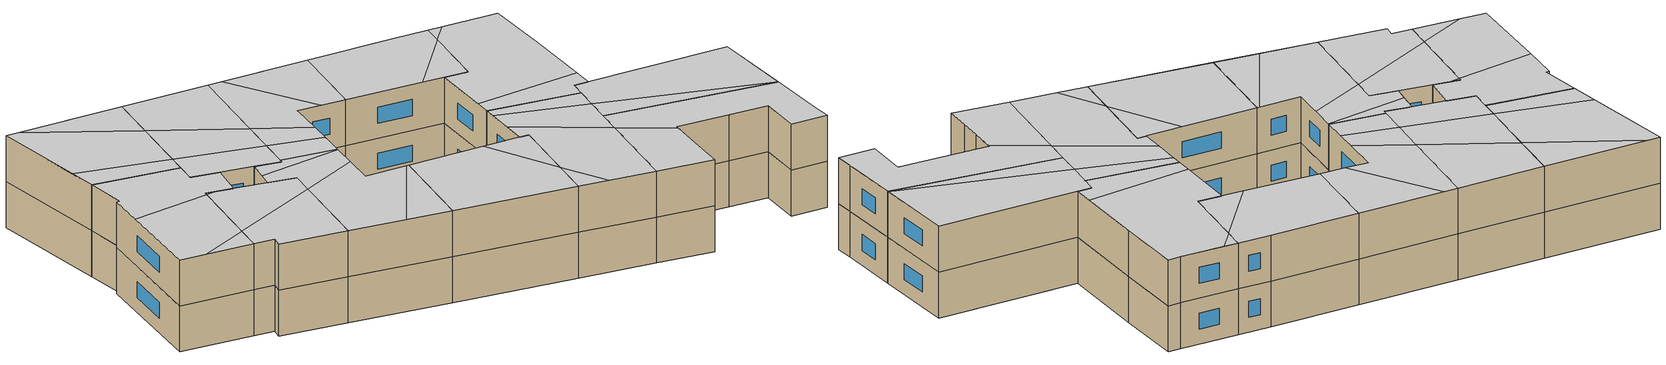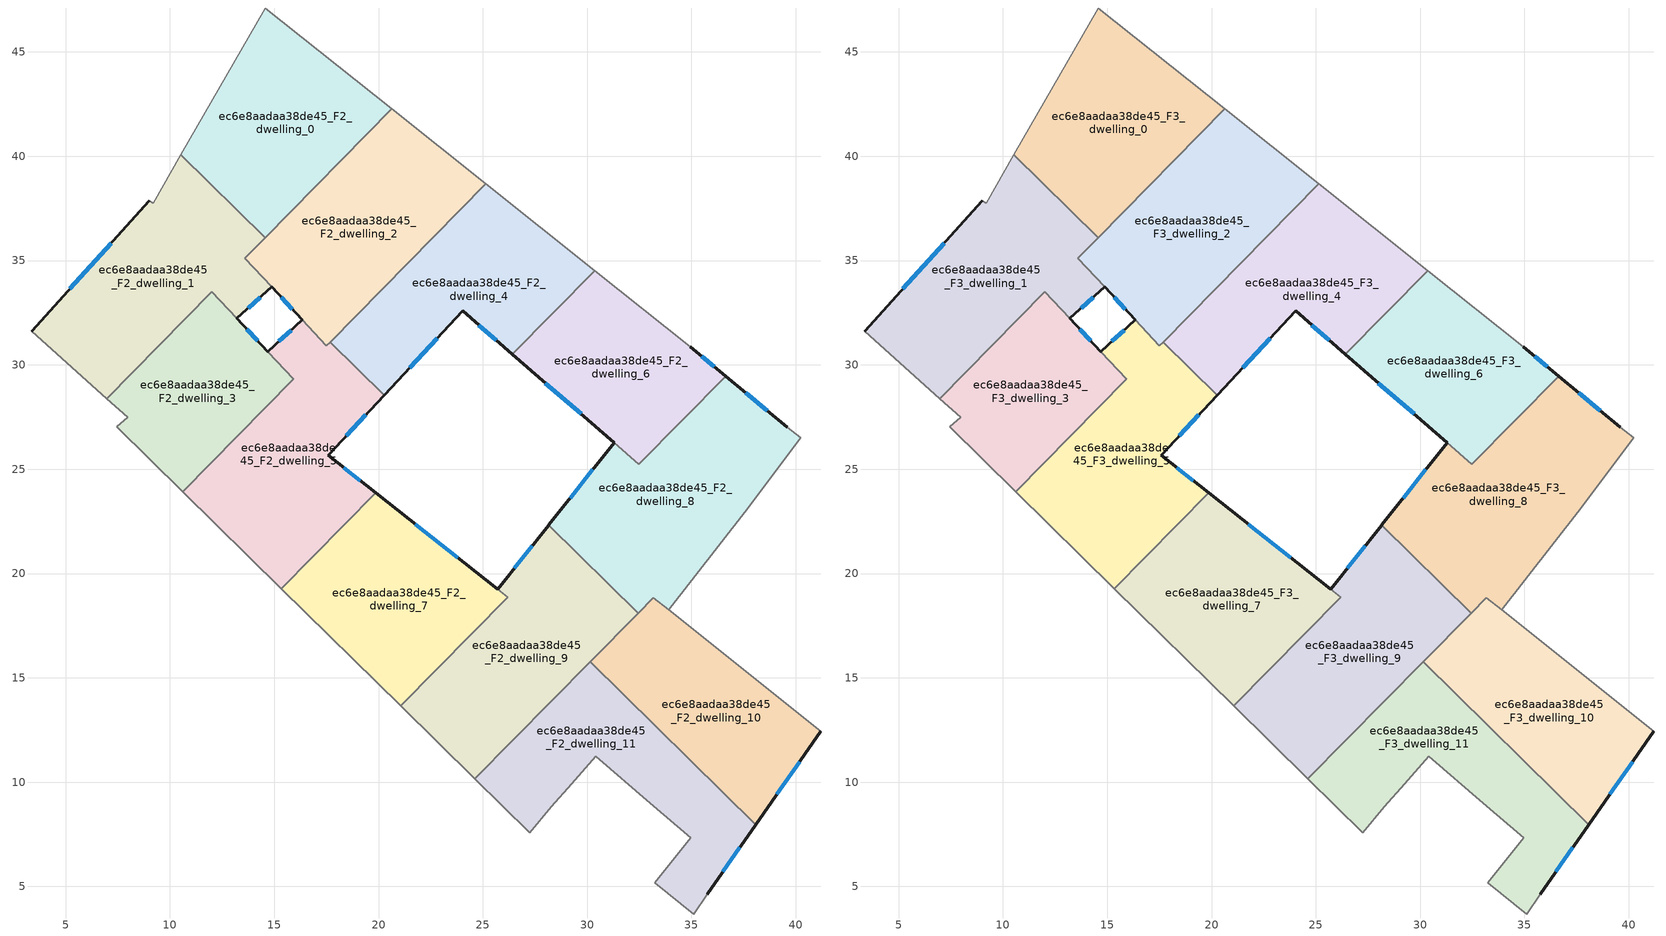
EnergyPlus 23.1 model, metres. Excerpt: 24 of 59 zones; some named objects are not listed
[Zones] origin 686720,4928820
ec6e8aadaa38de45_F2_dwelling_0
 floor to ec6e8aadaa38de45_F1_dwelling_0 (EU_floor_Construction): 20.64,42.27 14.56,36.1 10.53,40.07 14.57,47.11 z6
 wall adiabatic (EU_wall_Construction): 20.64,42.27 14.57,47.11 10.53,40.07 z6:9
 wall to ec6e8aadaa38de45_F2_dwelling_1 (EU_wall_Construction): 10.53,40.07 14.56,36.1 z6:9
 wall to ec6e8aadaa38de45_F2_dwelling_2 (EU_wall_Construction): 14.56,36.1 20.64,42.27 z6:9
ec6e8aadaa38de45_F2_dwelling_1
 floor to ec6e8aadaa38de45_F1_dwelling_1 (EU_floor_Construction): 14.56,36.1 13.6,35.12 14.87,33.75 13.21,32.23 12.01,33.51 6.97,28.39 3.38,31.61 9.01,37.88 9.19,37.74 10.53,40.07 z6
 wall outside (EU_wall_Construction): 9.01,37.88 3.38,31.61 / 13.21,32.23 14.87,33.75 z6:9
 wall adiabatic (EU_wall_Construction): 3.38,31.61 6.97,28.39 / 10.53,40.07 9.19,37.74 9.01,37.88 z6:9
 wall to ec6e8aadaa38de45_F2_dwelling_2 (EU_wall_Construction): 14.87,33.75 13.6,35.12 14.56,36.1 z6:9
 wall to ec6e8aadaa38de45_F2_dwelling_3 (EU_wall_Construction): 6.97,28.39 12.01,33.51 13.21,32.23 z6:9
 window (EU_Window_Construction): 7.18,35.84 5.21,33.65 / 13.75,32.72 14.33,33.25 z6.98:8.02
ec6e8aadaa38de45_F2_dwelling_10
 floor to ec6e8aadaa38de45_F1_dwelling_10 (EU_floor_Construction): 41.2,12.44 38.08,7.96 30.15,15.77 33.17,18.84 z6
 wall outside (EU_wall_Construction): 38.08,7.96 41.2,12.44 z6:9
 wall to ec6e8aadaa38de45_F2_dwelling_8 (EU_wall_Construction): 33.9,18.26 33.17,18.84 32.45,18.1 z6:9
 wall adiabatic (EU_wall_Construction): 41.2,12.44 33.91,18.25 z6:9
 wall to ec6e8aadaa38de45_F2_dwelling_11 (EU_wall_Construction): 30.15,15.77 38.08,7.96 z6:9
 wall to ec6e8aadaa38de45_F2_dwelling_9 (EU_wall_Construction): 32.44,18.1 30.15,15.77 z6:9
 window (EU_Window_Construction): 39.1,9.42 40.19,10.98 z6.98:8.02
ec6e8aadaa38de45_F2_dwelling_11
 floor to ec6e8aadaa38de45_F1_dwelling_11 (EU_floor_Construction): 38.08,7.96 35.75,4.62 35.1,3.68 33.23,5.19 34.98,7.34 33.02,9 30.41,11.25 29.26,9.93 28.29,8.81 27.24,7.57 24.61,10.15 30.15,15.77 z6
 wall outside (EU_wall_Construction): 35.75,4.62 38.08,7.96 z6:9
 wall adiabatic (EU_wall_Construction): 24.61,10.15 27.24,7.57 28.29,8.81 29.26,9.93 30.41,11.25 33.02,9 34.98,7.34 33.23,5.19 35.1,3.68 35.75,4.62 z6:9
 wall to ec6e8aadaa38de45_F2_dwelling_9 (EU_wall_Construction): 30.15,15.77 24.61,10.15 z6:9
 window (EU_Window_Construction): 36.51,5.71 37.32,6.87 z6.98:8.02
ec6e8aadaa38de45_F2_dwelling_2
 floor to ec6e8aadaa38de45_F1_dwelling_2 (EU_floor_Construction): 25.15,38.67 17.5,30.91 16.34,32.16 14.87,33.75 13.6,35.12 20.64,42.27 z6
 wall outside (EU_wall_Construction): 14.87,33.75 16.34,32.16 z6:9
 wall adiabatic (EU_wall_Construction): 25.15,38.67 20.64,42.27 z6:9
 wall to ec6e8aadaa38de45_F2_dwelling_4 (EU_wall_Construction): 17.68,31.09 25.15,38.67 z6:9
 wall to ec6e8aadaa38de45_F2_dwelling_5 (EU_wall_Construction): 16.34,32.16 17.5,30.91 17.68,31.09 z6:9
 window (EU_Window_Construction): 15.35,33.23 15.86,32.68 z6.98:8.02
ec6e8aadaa38de45_F2_dwelling_3
 floor to ec6e8aadaa38de45_F1_dwelling_3 (EU_floor_Construction): 12.01,33.51 15.92,29.31 10.62,23.92 7.46,27.03 7.97,27.48 6.97,28.39 z6
 wall outside (EU_wall_Construction): 14.69,30.64 13.21,32.23 z6:9
 wall adiabatic (EU_wall_Construction): 6.97,28.39 7.97,27.48 7.46,27.03 10.62,23.92 z6:9
 wall to ec6e8aadaa38de45_F2_dwelling_5 (EU_wall_Construction): 10.62,23.92 15.92,29.31 / 15.93,29.31 14.69,30.64 z6:9
 window (EU_Window_Construction): 14.21,31.15 13.69,31.71 z6.98:8.02
ec6e8aadaa38de45_F2_dwelling_4
 floor to ec6e8aadaa38de45_F1_dwelling_4 (EU_floor_Construction): 30.37,34.51 26.42,30.51 24.03,32.59 20.26,28.54 17.68,31.09 25.15,38.67 z6
 wall outside (EU_wall_Construction): 20.26,28.54 24.03,32.59 26.42,30.51 z6:9
 wall to ec6e8aadaa38de45_F2_dwelling_5 (EU_wall_Construction): 17.68,31.09 20.26,28.54 z6:9
 wall adiabatic (EU_wall_Construction): 30.37,34.51 25.15,38.67 z6:9
 wall to ec6e8aadaa38de45_F2_dwelling_6 (EU_wall_Construction): 26.42,30.51 30.37,34.51 z6:9
 window (EU_Window_Construction): 24.81,31.91 25.64,31.18 / 21.49,29.86 22.81,31.27 z6.98:8.02
ec6e8aadaa38de45_F2_dwelling_5
 floor to ec6e8aadaa38de45_F1_dwelling_5 (EU_floor_Construction): 17.68,31.09 20.26,28.54 17.59,25.67 19.87,23.86 15.35,19.27 10.62,23.92 15.93,29.31 14.69,30.64 16.34,32.16 17.5,30.91 z6
 wall outside (EU_wall_Construction): 16.34,32.16 14.69,30.64 / 19.87,23.86 17.59,25.67 20.26,28.54 z6:9
 wall adiabatic (EU_wall_Construction): 10.62,23.92 15.35,19.27 z6:9
 wall to ec6e8aadaa38de45_F2_dwelling_7 (EU_wall_Construction): 15.35,19.27 19.87,23.86 z6:9
 window (EU_Window_Construction): 15.81,31.67 15.23,31.13 / 18.46,26.6 19.39,27.61 / 19.13,24.45 18.33,25.08 z6.98:8.02
ec6e8aadaa38de45_F2_dwelling_6
 floor to ec6e8aadaa38de45_F1_dwelling_6 (EU_floor_Construction): 34.95,30.86 36.64,29.46 32.47,25.24 26.42,30.51 30.37,34.51 z6
 wall outside (EU_wall_Construction): 36.64,29.46 34.95,30.86 / 26.42,30.51 31.29,26.27 z6:9
 wall adiabatic (EU_wall_Construction): 34.95,30.86 30.37,34.51 z6:9
 wall to ec6e8aadaa38de45_F2_dwelling_8 (EU_wall_Construction): 32.48,25.24 36.64,29.46 / 31.29,26.27 32.47,25.24 z6:9
 window (EU_Window_Construction): 36.09,29.92 35.5,30.4 / 28,29.13 29.71,27.65 z6.98:8.02
ec6e8aadaa38de45_F2_dwelling_7
 floor to ec6e8aadaa38de45_F1_dwelling_7 (EU_floor_Construction): 26.19,18.86 21.06,13.65 15.35,19.27 19.87,23.86 z6
 wall outside (EU_wall_Construction): 25.71,19.24 19.87,23.86 z6:9
 wall adiabatic (EU_wall_Construction): 15.35,19.27 21.06,13.65 z6:9
 wall to ec6e8aadaa38de45_F2_dwelling_9 (EU_wall_Construction): 21.06,13.65 26.19,18.86 25.71,19.24 z6:9
 window (EU_Window_Construction): 23.81,20.74 21.77,22.36 z6.98:8.02
ec6e8aadaa38de45_F2_dwelling_8
 floor to ec6e8aadaa38de45_F1_dwelling_8 (EU_floor_Construction): 39.58,27.02 40.23,26.51 37.56,22.95 33.9,18.26 33.17,18.84 32.44,18.1 28.16,22.33 31.29,26.27 32.47,25.24 36.64,29.46 z6
 wall outside (EU_wall_Construction): 31.29,26.27 28.16,22.33 / 39.58,27.02 36.64,29.46 z6:9
 wall to ec6e8aadaa38de45_F2_dwelling_9 (EU_wall_Construction): 28.16,22.32 32.44,18.1 z6:9
 wall adiabatic (EU_wall_Construction): 33.9,18.26 37.56,22.95 40.23,26.51 39.58,27.02 z6:9
 window (EU_Window_Construction): 30.27,24.99 29.18,23.61 / 38.62,27.81 37.59,28.67 z6.98:8.02
ec6e8aadaa38de45_F2_dwelling_9
 floor to ec6e8aadaa38de45_F1_dwelling_9 (EU_floor_Construction): 32.44,18.1 24.61,10.15 21.06,13.65 26.19,18.86 25.71,19.24 28.16,22.32 z6
 wall outside (EU_wall_Construction): 28.16,22.32 25.71,19.24 z6:9
 wall adiabatic (EU_wall_Construction): 21.06,13.65 24.61,10.15 z6:9
 window (EU_Window_Construction): 27.36,21.32 26.51,20.24 z6.98:8.02
ec6e8aadaa38de45_F3_dwelling_0
 floor to ec6e8aadaa38de45_F2_dwelling_0 (EU_floor_Construction): 20.64,42.27 14.56,36.1 10.53,40.07 14.57,47.11 z9
 wall adiabatic (EU_wall_Construction): 20.64,42.27 14.57,47.11 10.53,40.07 z9:12
 wall to ec6e8aadaa38de45_F3_dwelling_1 (EU_wall_Construction): 10.53,40.07 14.56,36.1 z9:12
 wall to ec6e8aadaa38de45_F3_dwelling_2 (EU_wall_Construction): 14.56,36.1 20.64,42.27 z9:12
 ceiling to ec6e8aadaa38de45_F4_dwelling_1 (EU_floor_Construction): 15.41,36.96 18.27,39.86 15.22,46.59 14.57,47.11 11.47,41.7 z12
 ceiling to ec6e8aadaa38de45_F4_dwelling_0 (EU_floor_Construction): 18.27,39.86 20.64,42.27 15.22,46.59 z12
 ceiling to ec6e8aadaa38de45_F4_dwelling_2 (EU_floor_Construction): 14.56,36.1 15.41,36.96 11.47,41.7 10.53,40.07 z12
ec6e8aadaa38de45_F3_dwelling_1
 floor to ec6e8aadaa38de45_F2_dwelling_1 (EU_floor_Construction): 14.56,36.1 13.6,35.12 14.87,33.75 13.21,32.23 12.01,33.51 6.97,28.39 3.38,31.61 9.01,37.88 9.19,37.74 10.53,40.07 z9
 wall outside (EU_wall_Construction): 9.01,37.88 3.38,31.61 / 13.21,32.23 14.87,33.75 z9:12
 wall adiabatic (EU_wall_Construction): 3.38,31.61 6.97,28.39 / 10.53,40.07 9.19,37.74 9.01,37.88 z9:12
 wall to ec6e8aadaa38de45_F3_dwelling_2 (EU_wall_Construction): 14.87,33.75 13.6,35.12 14.56,36.1 z9:12
 wall to ec6e8aadaa38de45_F3_dwelling_3 (EU_wall_Construction): 6.97,28.39 12.01,33.51 13.21,32.23 z9:12
 window (EU_Window_Construction): 7.18,35.84 5.21,33.65 / 13.75,32.72 14.33,33.25 z9.98:11.02
 ceiling to ec6e8aadaa38de45_F4_dwelling_3 (EU_floor_Construction): 8.22,29.66 11.87,33.36 7.33,36.01 3.38,31.61 4.65,30.47 z12
 ceiling to ec6e8aadaa38de45_F4_dwelling_4 (EU_floor_Construction): 6.97,28.39 8.22,29.66 4.65,30.47 z12
 ceiling to ec6e8aadaa38de45_F4_dwelling_2 (EU_floor_Construction): 14.87,33.75 13.6,35.12 14.56,36.1 10.53,40.07 9.19,37.74 9.01,37.88 7.33,36.01 11.87,33.36 12.01,33.51 13.21,32.23 z12
ec6e8aadaa38de45_F3_dwelling_10
 floor to ec6e8aadaa38de45_F2_dwelling_10 (EU_floor_Construction): 41.2,12.44 38.08,7.96 30.15,15.77 33.17,18.84 z9
 wall outside (EU_wall_Construction): 38.08,7.96 41.2,12.44 z9:12
 wall to ec6e8aadaa38de45_F3_dwelling_8 (EU_wall_Construction): 33.9,18.26 33.17,18.84 32.45,18.1 z9:12
 wall adiabatic (EU_wall_Construction): 41.2,12.44 33.91,18.25 z9:12
 wall to ec6e8aadaa38de45_F3_dwelling_11 (EU_wall_Construction): 30.15,15.77 38.08,7.96 z9:12
 wall to ec6e8aadaa38de45_F3_dwelling_9 (EU_wall_Construction): 32.44,18.1 30.15,15.77 z9:12
 window (EU_Window_Construction): 39.1,9.42 40.19,10.98 z9.98:11.02
 ceiling adiabatic (EU_roof_Construction): 38.1,7.98 41.2,12.44 33.17,18.84 31.33,16.97 z12
 ceiling to ec6e8aadaa38de45_F4_dwelling_7 (EU_floor_Construction): 38.08,7.96 38.1,7.98 31.33,16.97 30.15,15.77 z12
ec6e8aadaa38de45_F3_dwelling_11
 floor to ec6e8aadaa38de45_F2_dwelling_11 (EU_floor_Construction): 38.08,7.96 35.75,4.62 35.1,3.68 33.23,5.19 34.98,7.34 33.02,9 30.41,11.25 29.26,9.93 28.29,8.81 27.24,7.57 24.61,10.15 30.15,15.77 z9
 wall outside (EU_wall_Construction): 35.75,4.62 38.08,7.96 z9:12
 wall adiabatic (EU_wall_Construction): 24.61,10.15 27.24,7.57 28.29,8.81 29.26,9.93 30.41,11.25 33.02,9 34.98,7.34 33.23,5.19 35.1,3.68 35.75,4.62 z9:12
 wall to ec6e8aadaa38de45_F3_dwelling_9 (EU_wall_Construction): 30.15,15.77 24.61,10.15 z9:12
 window (EU_Window_Construction): 36.51,5.71 37.32,6.87 z9.98:11.02
 ceiling to ec6e8aadaa38de45_F4_dwelling_7 (EU_floor_Construction): 35.75,4.62 38.08,7.96 30.15,15.77 28.96,14.56 30.29,11.11 30.41,11.25 33.02,9 34.98,7.34 33.23,5.19 35.1,3.68 z12
 ceiling to ec6e8aadaa38de45_F4_dwelling_6 (EU_floor_Construction): 28.29,8.81 29.26,9.93 30.29,11.11 28.96,14.56 24.62,10.15 27.24,7.57 z12
ec6e8aadaa38de45_F3_dwelling_2
 floor to ec6e8aadaa38de45_F2_dwelling_2 (EU_floor_Construction): 25.15,38.67 17.5,30.91 16.34,32.16 14.87,33.75 13.6,35.12 20.64,42.27 z9
 wall outside (EU_wall_Construction): 14.87,33.75 16.34,32.16 z9:12
 wall adiabatic (EU_wall_Construction): 25.15,38.67 20.64,42.27 z9:12
 wall to ec6e8aadaa38de45_F3_dwelling_4 (EU_wall_Construction): 17.68,31.09 25.15,38.67 z9:12
 wall to ec6e8aadaa38de45_F3_dwelling_5 (EU_wall_Construction): 16.34,32.16 17.5,30.91 17.68,31.09 z9:12
 window (EU_Window_Construction): 15.35,33.23 15.86,32.68 z9.98:11.02
 ceiling to ec6e8aadaa38de45_F4_dwelling_0 (EU_floor_Construction): 20.81,34.27 25.15,38.67 20.64,42.27 18.27,39.86 z12
 ceiling to ec6e8aadaa38de45_F4_dwelling_1 (EU_floor_Construction): 19.09,32.53 20.81,34.27 18.27,39.86 15.41,36.96 z12
 ceiling to ec6e8aadaa38de45_F4_dwelling_2 (EU_floor_Construction): 17.5,30.91 19.09,32.53 15.41,36.96 13.6,35.12 14.87,33.75 16.34,32.16 z12
ec6e8aadaa38de45_F3_dwelling_3
 floor to ec6e8aadaa38de45_F2_dwelling_3 (EU_floor_Construction): 12.01,33.51 15.92,29.31 10.62,23.92 7.46,27.03 7.97,27.48 6.97,28.39 z9
 wall outside (EU_wall_Construction): 14.69,30.64 13.21,32.23 z9:12
 wall adiabatic (EU_wall_Construction): 6.97,28.39 7.97,27.48 7.46,27.03 10.62,23.92 z9:12
 wall to ec6e8aadaa38de45_F3_dwelling_5 (EU_wall_Construction): 10.62,23.92 15.92,29.31 / 15.93,29.31 14.69,30.64 z9:12
 window (EU_Window_Construction): 14.21,31.15 13.69,31.71 z9.98:11.02
 ceiling to ec6e8aadaa38de45_F4_dwelling_4 (EU_floor_Construction): 10.62,23.92 14.79,28.16 8.22,29.66 6.97,28.39 7.97,27.48 7.46,27.03 z12
 ceiling to ec6e8aadaa38de45_F4_dwelling_3 (EU_floor_Construction): 14.79,28.16 15.92,29.31 12.48,33 11.87,33.36 8.22,29.66 z12
 ceiling to ec6e8aadaa38de45_F4_dwelling_2 (EU_floor_Construction): 12.48,33 12.01,33.51 11.87,33.36 z12
ec6e8aadaa38de45_F3_dwelling_4
 floor to ec6e8aadaa38de45_F2_dwelling_4 (EU_floor_Construction): 30.37,34.51 26.42,30.51 24.03,32.59 20.26,28.54 17.68,31.09 25.15,38.67 z9
 wall outside (EU_wall_Construction): 20.26,28.54 24.03,32.59 26.42,30.51 z9:12
 wall to ec6e8aadaa38de45_F3_dwelling_5 (EU_wall_Construction): 17.68,31.09 20.26,28.54 z9:12
 wall adiabatic (EU_wall_Construction): 30.37,34.51 25.15,38.67 z9:12
 wall to ec6e8aadaa38de45_F3_dwelling_6 (EU_wall_Construction): 26.42,30.51 30.37,34.51 z9:12
 window (EU_Window_Construction): 24.81,31.91 25.64,31.18 / 21.49,29.86 22.81,31.27 z9.98:11.02
 ceiling to ec6e8aadaa38de45_F4_dwelling_0 (EU_floor_Construction): 25.18,31.59 25.87,38.1 25.15,38.67 20.81,34.27 22.37,30.81 24.03,32.59 z12
 ceiling to ec6e8aadaa38de45_F4_dwelling_10 (EU_floor_Construction): 26.42,30.51 30.37,34.51 25.87,38.1 25.18,31.59 z12
 ceiling to ec6e8aadaa38de45_F4_dwelling_1 (EU_floor_Construction): 21.4,29.76 22.37,30.81 20.81,34.27 19.09,32.53 z12
 ceiling adiabatic (EU_roof_Construction): 21.4,29.76 19.09,32.53 17.68,31.09 20.26,28.54 22.37,30.81 z12
ec6e8aadaa38de45_F3_dwelling_5
 floor to ec6e8aadaa38de45_F2_dwelling_5 (EU_floor_Construction): 17.68,31.09 20.26,28.54 17.59,25.67 19.87,23.86 15.35,19.27 10.62,23.92 15.93,29.31 14.69,30.64 16.34,32.16 17.5,30.91 z9
 wall outside (EU_wall_Construction): 16.34,32.16 14.69,30.64 / 19.87,23.86 17.59,25.67 20.26,28.54 z9:12
 wall adiabatic (EU_wall_Construction): 10.62,23.92 15.35,19.27 z9:12
 wall to ec6e8aadaa38de45_F3_dwelling_7 (EU_wall_Construction): 15.35,19.27 19.87,23.86 z9:12
 window (EU_Window_Construction): 15.81,31.67 15.23,31.13 / 18.46,26.6 19.39,27.61 / 19.13,24.45 18.33,25.08 z9.98:11.02
 ceiling to ec6e8aadaa38de45_F4_dwelling_5 (EU_floor_Construction): 15.35,19.27 19.87,23.86 19.75,23.95 13.27,21.31 z12
 ceiling to ec6e8aadaa38de45_F4_dwelling_4 (EU_floor_Construction): 19.75,23.95 17.59,25.67 19.01,27.2 14.79,28.16 10.62,23.92 13.27,21.31 z12
 ceiling to ec6e8aadaa38de45_F4_dwelling_3 (EU_floor_Construction): 19.01,27.2 20.21,28.48 15.4,31.29 14.69,30.64 15.93,29.31 14.79,28.16 z12
 ceiling to ec6e8aadaa38de45_F4_dwelling_2 (EU_floor_Construction): 20.21,28.48 20.26,28.54 17.68,31.09 17.5,30.91 16.34,32.16 15.4,31.29 z12
ec6e8aadaa38de45_F3_dwelling_6
 floor to ec6e8aadaa38de45_F2_dwelling_6 (EU_floor_Construction): 34.95,30.86 36.64,29.46 32.47,25.24 26.42,30.51 30.37,34.51 z9
 wall outside (EU_wall_Construction): 36.64,29.46 34.95,30.86 / 26.42,30.51 31.29,26.27 z9:12
 wall adiabatic (EU_wall_Construction): 34.95,30.86 30.37,34.51 z9:12
 wall to ec6e8aadaa38de45_F3_dwelling_8 (EU_wall_Construction): 32.48,25.24 36.64,29.46 / 31.29,26.27 32.47,25.24 z9:12
 window (EU_Window_Construction): 36.09,29.92 35.5,30.4 / 28,29.13 29.71,27.65 z9.98:11.02
 ceiling to ec6e8aadaa38de45_F4_dwelling_10 (EU_floor_Construction): 35.66,28.48 36.64,29.46 34.95,30.86 30.37,34.51 26.42,30.51 30.2,27.22 z12
 ceiling to ec6e8aadaa38de45_F4_dwelling_9 (EU_floor_Construction): 32.47,25.24 35.66,28.48 30.2,27.22 z12
ec6e8aadaa38de45_F3_dwelling_7
 floor to ec6e8aadaa38de45_F2_dwelling_7 (EU_floor_Construction): 26.19,18.86 21.06,13.65 15.35,19.27 19.87,23.86 z9
 wall outside (EU_wall_Construction): 25.71,19.24 19.87,23.86 z9:12
 wall adiabatic (EU_wall_Construction): 15.35,19.27 21.06,13.65 z9:12
 wall to ec6e8aadaa38de45_F3_dwelling_9 (EU_wall_Construction): 21.06,13.65 26.19,18.86 25.71,19.24 z9:12
 window (EU_Window_Construction): 23.81,20.74 21.77,22.36 z9.98:11.02
 ceiling to ec6e8aadaa38de45_F4_dwelling_5 (EU_floor_Construction): 22.98,15.6 23.79,20.76 19.87,23.86 15.35,19.27 21.06,13.65 z12
 ceiling to ec6e8aadaa38de45_F4_dwelling_6 (EU_floor_Construction): 22.98,15.6 26.19,18.86 23.79,20.76 z12
ec6e8aadaa38de45_F3_dwelling_8
 floor to ec6e8aadaa38de45_F2_dwelling_8 (EU_floor_Construction): 39.58,27.02 40.23,26.51 37.56,22.95 33.9,18.26 33.17,18.84 32.44,18.1 28.16,22.33 31.29,26.27 32.47,25.24 36.64,29.46 z9
 wall outside (EU_wall_Construction): 31.29,26.27 28.16,22.33 / 39.58,27.02 36.64,29.46 z9:12
 wall to ec6e8aadaa38de45_F3_dwelling_9 (EU_wall_Construction): 28.16,22.32 32.44,18.1 z9:12
 wall adiabatic (EU_wall_Construction): 33.9,18.26 37.56,22.95 40.23,26.51 39.58,27.02 z9:12
 window (EU_Window_Construction): 30.27,24.99 29.18,23.61 / 38.62,27.81 37.59,28.67 z9.98:11.02
 ceiling to ec6e8aadaa38de45_F4_dwelling_9 (EU_floor_Construction): 37.56,22.95 40.23,26.51 39.58,27.02 37.35,28.86 35.66,28.48 32.47,25.24 31.29,26.27 28.83,23.16 34.73,19.32 z12
 ceiling to ec6e8aadaa38de45_F4_dwelling_10 (EU_floor_Construction): 37.35,28.86 36.64,29.46 35.66,28.48 z12
 ceiling to ec6e8aadaa38de45_F4_dwelling_8 (EU_floor_Construction): 33.9,18.26 34.73,19.32 28.83,23.16 28.16,22.33 32.44,18.1 33.17,18.84 z12
ec6e8aadaa38de45_F3_dwelling_9
 floor to ec6e8aadaa38de45_F2_dwelling_9 (EU_floor_Construction): 32.44,18.1 24.61,10.15 21.06,13.65 26.19,18.86 25.71,19.24 28.16,22.32 z9
 wall outside (EU_wall_Construction): 28.16,22.32 25.71,19.24 z9:12
 wall adiabatic (EU_wall_Construction): 21.06,13.65 24.61,10.15 z9:12
 window (EU_Window_Construction): 27.36,21.32 26.51,20.24 z9.98:11.02
 ceiling to ec6e8aadaa38de45_F4_dwelling_6 (EU_floor_Construction): 24.62,10.15 28.96,14.56 26.69,20.47 25.71,19.24 26.19,18.86 22.98,15.6 22.47,12.27 z12
 ceiling to ec6e8aadaa38de45_F4_dwelling_7 (EU_floor_Construction): 28.96,14.56 31.33,16.97 27.72,21.77 26.69,20.47 z12
 ceiling to ec6e8aadaa38de45_F4_dwelling_5 (EU_floor_Construction): 22.47,12.27 22.98,15.6 21.06,13.65 z12
 ceiling to ec6e8aadaa38de45_F4_dwelling_8 (EU_floor_Construction): 31.33,16.97 32.44,18.1 28.16,22.32 27.72,21.77 z12
[Building]
EU S2 Campaign: North Axis=0; Terrain=City; Solar Distribution=FullExterior
[Site:Location]
Bologna: Latitude=44.5; Longitude=11.25; Time Zone=1; Elevation=37
[SizingPeriod:WeatherFileDays]
AnnualSizingPeriod: Begin Month=1; Begin Day of Month=1; End Month=12; End Day of Month=31; Day of Week for Start Day=Monday; Use Weather File Daylight Saving Period=No; Use Weather File Rain and Snow Indicators=No
[MATERIAL]
EU_InternalMass_Material: Roughness=MediumRough; Thickness=0.1; Conductivity=1; Density=1800; Specific Heat=900; Thermal Absorptance=0.9; Solar Absorptance=0.7; Visible Absorptance=0.7
[MATERIAL:NOMASS] Roughness=MediumRough; Thermal Absorptance=0.9; Solar Absorptance=0.7; Visible Absorptance=0.7
Name | Thermal Resistance
EU_wall_NoMass | 0.905828
EU_roof_NoMass | 0.37593
EU_floor_NoMass | 0.67114
[WINDOWMATERIAL:SIMPLEGLAZINGSYSTEM]
EU_Window_SimpleGlazing: UFactor=4.52486; Solar Heat Gain Coefficient=0.85; Visible Transmittance=0.85
[CONSTRUCTION]
EU_wall_Construction: EU_wall_NoMass
EU_roof_Construction: EU_roof_NoMass
EU_floor_Construction: EU_floor_NoMass
EU_Window_Construction: EU_Window_SimpleGlazing
EU_InternalMass_Construction: EU_InternalMass_Material
[ZONE] Type=1; Multiplier=1; Ceiling Height=autocalculate; Floor Area=autocalculate; Part of Total Floor Area=Yes
Name | Volume
ec6e8aadaa38de45_F2_dwelling_0; ec6e8aadaa38de45_F3_dwelling_0 | 166.922
ec6e8aadaa38de45_F2_dwelling_1; ec6e8aadaa38de45_F3_dwelling_1 | 179.147
ec6e8aadaa38de45_F2_dwelling_10; ec6e8aadaa38de45_F3_dwelling_10 | 155.73
ec6e8aadaa38de45_F2_dwelling_11; ec6e8aadaa38de45_F3_dwelling_11 | 166.901
ec6e8aadaa38de45_F2_dwelling_2; ec6e8aadaa38de45_F3_dwelling_2 | 180.053
ec6e8aadaa38de45_F2_dwelling_3; ec6e8aadaa38de45_F3_dwelling_3 | 129.601
ec6e8aadaa38de45_F2_dwelling_4; ec6e8aadaa38de45_F3_dwelling_4 | 166.912
ec6e8aadaa38de45_F2_dwelling_5; ec6e8aadaa38de45_F3_dwelling_5 | 178.762
ec6e8aadaa38de45_F2_dwelling_6; ec6e8aadaa38de45_F3_dwelling_6 | 139.208
ec6e8aadaa38de45_F2_dwelling_7; ec6e8aadaa38de45_F3_dwelling_7 | 165.346
ec6e8aadaa38de45_F2_dwelling_8; ec6e8aadaa38de45_F3_dwelling_8 | 197.757
ec6e8aadaa38de45_F2_dwelling_9; ec6e8aadaa38de45_F3_dwelling_9 | 176.466
[INTERNALMASS] Construction=EU_InternalMass_Construction
Name | Zone or ZoneList | Surface Area
ec6e8aadaa38de45_F2_dwelling_0_EU_InternalMass | ec6e8aadaa38de45_F2_dwelling_0 | 55.6406
ec6e8aadaa38de45_F2_dwelling_1_EU_InternalMass | ec6e8aadaa38de45_F2_dwelling_1 | 59.7158
ec6e8aadaa38de45_F2_dwelling_2_EU_InternalMass | ec6e8aadaa38de45_F2_dwelling_2 | 60.0174
ec6e8aadaa38de45_F2_dwelling_3_EU_InternalMass | ec6e8aadaa38de45_F2_dwelling_3 | 43.2303
ec6e8aadaa38de45_F2_dwelling_4_EU_InternalMass | ec6e8aadaa38de45_F2_dwelling_4 | 55.6373
ec6e8aadaa38de45_F2_dwelling_5_EU_InternalMass | ec6e8aadaa38de45_F2_dwelling_5 | 59.5889
ec6e8aadaa38de45_F2_dwelling_6_EU_InternalMass | ec6e8aadaa38de45_F2_dwelling_6 | 46.4008
ec6e8aadaa38de45_F2_dwelling_7_EU_InternalMass | ec6e8aadaa38de45_F2_dwelling_7 | 55.1152
ec6e8aadaa38de45_F2_dwelling_8_EU_InternalMass | ec6e8aadaa38de45_F2_dwelling_8 | 65.9362
ec6e8aadaa38de45_F2_dwelling_9_EU_InternalMass | ec6e8aadaa38de45_F2_dwelling_9 | 58.8203
ec6e8aadaa38de45_F2_dwelling_10_EU_InternalMass | ec6e8aadaa38de45_F2_dwelling_10 | 51.9127
ec6e8aadaa38de45_F2_dwelling_11_EU_InternalMass | ec6e8aadaa38de45_F2_dwelling_11 | 55.6334
ec6e8aadaa38de45_F3_dwelling_0_EU_InternalMass | ec6e8aadaa38de45_F3_dwelling_0 | 55.6406
ec6e8aadaa38de45_F3_dwelling_1_EU_InternalMass | ec6e8aadaa38de45_F3_dwelling_1 | 59.7158
ec6e8aadaa38de45_F3_dwelling_2_EU_InternalMass | ec6e8aadaa38de45_F3_dwelling_2 | 60.0174
ec6e8aadaa38de45_F3_dwelling_3_EU_InternalMass | ec6e8aadaa38de45_F3_dwelling_3 | 43.2303
ec6e8aadaa38de45_F3_dwelling_4_EU_InternalMass | ec6e8aadaa38de45_F3_dwelling_4 | 55.6373
ec6e8aadaa38de45_F3_dwelling_5_EU_InternalMass | ec6e8aadaa38de45_F3_dwelling_5 | 59.5889
ec6e8aadaa38de45_F3_dwelling_6_EU_InternalMass | ec6e8aadaa38de45_F3_dwelling_6 | 46.4008
ec6e8aadaa38de45_F3_dwelling_7_EU_InternalMass | ec6e8aadaa38de45_F3_dwelling_7 | 55.1152
ec6e8aadaa38de45_F3_dwelling_8_EU_InternalMass | ec6e8aadaa38de45_F3_dwelling_8 | 65.9362
ec6e8aadaa38de45_F3_dwelling_9_EU_InternalMass | ec6e8aadaa38de45_F3_dwelling_9 | 58.8203
ec6e8aadaa38de45_F3_dwelling_10_EU_InternalMass | ec6e8aadaa38de45_F3_dwelling_10 | 51.9127
ec6e8aadaa38de45_F3_dwelling_11_EU_InternalMass | ec6e8aadaa38de45_F3_dwelling_11 | 55.6334
[OTHEREQUIPMENT] Fuel Type=Electricity; Design Level Calculation Method=Watts/Area; Power per Zone Floor Area=1; Fraction Latent=0; Fraction Radiant=0; Fraction Lost=0; Carbon Dioxide Generation Rate=0; EndUse Subcategory=EU_Step8_InternalGains
Name | Zone or ZoneList or Space or SpaceList | Schedule
EU_Step8_InternalGain_ec6e8aadaa38de45_F2_dwelling_0_f000 | ec6e8aadaa38de45_F2_dwelling_0 | EU_Step8_GainSchedule_ec6e8aadaa38de45_F2_dwelling_0_f000
EU_Step8_InternalGain_ec6e8aadaa38de45_F2_dwelling_1_f000 | ec6e8aadaa38de45_F2_dwelling_1 | EU_Step8_GainSchedule_ec6e8aadaa38de45_F2_dwelling_1_f000
EU_Step8_InternalGain_ec6e8aadaa38de45_F2_dwelling_2_f000 | ec6e8aadaa38de45_F2_dwelling_2 | EU_Step8_GainSchedule_ec6e8aadaa38de45_F2_dwelling_2_f000
EU_Step8_InternalGain_ec6e8aadaa38de45_F2_dwelling_3_f000 | ec6e8aadaa38de45_F2_dwelling_3 | EU_Step8_GainSchedule_ec6e8aadaa38de45_F2_dwelling_3_f000
EU_Step8_InternalGain_ec6e8aadaa38de45_F2_dwelling_4_f000 | ec6e8aadaa38de45_F2_dwelling_4 | EU_Step8_GainSchedule_ec6e8aadaa38de45_F2_dwelling_4_f000
EU_Step8_InternalGain_ec6e8aadaa38de45_F2_dwelling_5_f000 | ec6e8aadaa38de45_F2_dwelling_5 | EU_Step8_GainSchedule_ec6e8aadaa38de45_F2_dwelling_5_f000
EU_Step8_InternalGain_ec6e8aadaa38de45_F2_dwelling_6_f000 | ec6e8aadaa38de45_F2_dwelling_6 | EU_Step8_GainSchedule_ec6e8aadaa38de45_F2_dwelling_6_f000
EU_Step8_InternalGain_ec6e8aadaa38de45_F2_dwelling_7_f000 | ec6e8aadaa38de45_F2_dwelling_7 | EU_Step8_GainSchedule_ec6e8aadaa38de45_F2_dwelling_7_f000
EU_Step8_InternalGain_ec6e8aadaa38de45_F2_dwelling_8_f000 | ec6e8aadaa38de45_F2_dwelling_8 | EU_Step8_GainSchedule_ec6e8aadaa38de45_F2_dwelling_8_f000
EU_Step8_InternalGain_ec6e8aadaa38de45_F2_dwelling_9_f000 | ec6e8aadaa38de45_F2_dwelling_9 | EU_Step8_GainSchedule_ec6e8aadaa38de45_F2_dwelling_9_f000
EU_Step8_InternalGain_ec6e8aadaa38de45_F2_dwelling_10_f000 | ec6e8aadaa38de45_F2_dwelling_10 | EU_Step8_GainSchedule_ec6e8aadaa38de45_F2_dwelling_10_f000
EU_Step8_InternalGain_ec6e8aadaa38de45_F2_dwelling_11_f000 | ec6e8aadaa38de45_F2_dwelling_11 | EU_Step8_GainSchedule_ec6e8aadaa38de45_F2_dwelling_11_f000
EU_Step8_InternalGain_ec6e8aadaa38de45_F3_dwelling_0_f000 | ec6e8aadaa38de45_F3_dwelling_0 | EU_Step8_GainSchedule_ec6e8aadaa38de45_F3_dwelling_0_f000
EU_Step8_InternalGain_ec6e8aadaa38de45_F3_dwelling_1_f000 | ec6e8aadaa38de45_F3_dwelling_1 | EU_Step8_GainSchedule_ec6e8aadaa38de45_F3_dwelling_1_f000
EU_Step8_InternalGain_ec6e8aadaa38de45_F3_dwelling_2_f000 | ec6e8aadaa38de45_F3_dwelling_2 | EU_Step8_GainSchedule_ec6e8aadaa38de45_F3_dwelling_2_f000
EU_Step8_InternalGain_ec6e8aadaa38de45_F3_dwelling_3_f000 | ec6e8aadaa38de45_F3_dwelling_3 | EU_Step8_GainSchedule_ec6e8aadaa38de45_F3_dwelling_3_f000
EU_Step8_InternalGain_ec6e8aadaa38de45_F3_dwelling_4_f000 | ec6e8aadaa38de45_F3_dwelling_4 | EU_Step8_GainSchedule_ec6e8aadaa38de45_F3_dwelling_4_f000
EU_Step8_InternalGain_ec6e8aadaa38de45_F3_dwelling_5_f000 | ec6e8aadaa38de45_F3_dwelling_5 | EU_Step8_GainSchedule_ec6e8aadaa38de45_F3_dwelling_5_f000
EU_Step8_InternalGain_ec6e8aadaa38de45_F3_dwelling_6_f000 | ec6e8aadaa38de45_F3_dwelling_6 | EU_Step8_GainSchedule_ec6e8aadaa38de45_F3_dwelling_6_f000
EU_Step8_InternalGain_ec6e8aadaa38de45_F3_dwelling_7_f000 | ec6e8aadaa38de45_F3_dwelling_7 | EU_Step8_GainSchedule_ec6e8aadaa38de45_F3_dwelling_7_f000
EU_Step8_InternalGain_ec6e8aadaa38de45_F3_dwelling_8_f000 | ec6e8aadaa38de45_F3_dwelling_8 | EU_Step8_GainSchedule_ec6e8aadaa38de45_F3_dwelling_8_f000
EU_Step8_InternalGain_ec6e8aadaa38de45_F3_dwelling_9_f000 | ec6e8aadaa38de45_F3_dwelling_9 | EU_Step8_GainSchedule_ec6e8aadaa38de45_F3_dwelling_9_f000
EU_Step8_InternalGain_ec6e8aadaa38de45_F3_dwelling_10_f000 | ec6e8aadaa38de45_F3_dwelling_10 | EU_Step8_GainSchedule_ec6e8aadaa38de45_F3_dwelling_10_f000
EU_Step8_InternalGain_ec6e8aadaa38de45_F3_dwelling_11_f000 | ec6e8aadaa38de45_F3_dwelling_11 | EU_Step8_GainSchedule_ec6e8aadaa38de45_F3_dwelling_11_f000
[ZONEVENTILATION:DESIGNFLOWRATE] Schedule=EU_AlwaysOn; Design Flow Rate Calculation Method=AirChanges/Hour; Air Changes per Hour=0.73129; Ventilation Type=Natural; Fan Pressure Rise=0; Fan Total Efficiency=1; Constant Term Coefficient=1; Temperature Term Coefficient=0; Velocity Term Coefficient=0; Velocity Squared Term Coefficient=0; Minimum Indoor Temperature=-100; Maximum Indoor Temperature=100; Delta Temperature=-100; Minimum Outdoor Temperature=-100; Maximum Outdoor Temperature=100; Maximum Wind Speed=40
Name | Zone or ZoneList or Space or SpaceList
EU_ConstantAir_ec6e8aadaa38de45_F2_dwelling_0 | ec6e8aadaa38de45_F2_dwelling_0
EU_ConstantAir_ec6e8aadaa38de45_F2_dwelling_1 | ec6e8aadaa38de45_F2_dwelling_1
EU_ConstantAir_ec6e8aadaa38de45_F2_dwelling_2 | ec6e8aadaa38de45_F2_dwelling_2
EU_ConstantAir_ec6e8aadaa38de45_F2_dwelling_3 | ec6e8aadaa38de45_F2_dwelling_3
EU_ConstantAir_ec6e8aadaa38de45_F2_dwelling_4 | ec6e8aadaa38de45_F2_dwelling_4
EU_ConstantAir_ec6e8aadaa38de45_F2_dwelling_5 | ec6e8aadaa38de45_F2_dwelling_5
EU_ConstantAir_ec6e8aadaa38de45_F2_dwelling_6 | ec6e8aadaa38de45_F2_dwelling_6
EU_ConstantAir_ec6e8aadaa38de45_F2_dwelling_7 | ec6e8aadaa38de45_F2_dwelling_7
EU_ConstantAir_ec6e8aadaa38de45_F2_dwelling_8 | ec6e8aadaa38de45_F2_dwelling_8
EU_ConstantAir_ec6e8aadaa38de45_F2_dwelling_9 | ec6e8aadaa38de45_F2_dwelling_9
EU_ConstantAir_ec6e8aadaa38de45_F2_dwelling_10 | ec6e8aadaa38de45_F2_dwelling_10
EU_ConstantAir_ec6e8aadaa38de45_F2_dwelling_11 | ec6e8aadaa38de45_F2_dwelling_11
EU_ConstantAir_ec6e8aadaa38de45_F3_dwelling_0 | ec6e8aadaa38de45_F3_dwelling_0
EU_ConstantAir_ec6e8aadaa38de45_F3_dwelling_1 | ec6e8aadaa38de45_F3_dwelling_1
EU_ConstantAir_ec6e8aadaa38de45_F3_dwelling_2 | ec6e8aadaa38de45_F3_dwelling_2
EU_ConstantAir_ec6e8aadaa38de45_F3_dwelling_3 | ec6e8aadaa38de45_F3_dwelling_3
EU_ConstantAir_ec6e8aadaa38de45_F3_dwelling_4 | ec6e8aadaa38de45_F3_dwelling_4
EU_ConstantAir_ec6e8aadaa38de45_F3_dwelling_5 | ec6e8aadaa38de45_F3_dwelling_5
EU_ConstantAir_ec6e8aadaa38de45_F3_dwelling_6 | ec6e8aadaa38de45_F3_dwelling_6
EU_ConstantAir_ec6e8aadaa38de45_F3_dwelling_7 | ec6e8aadaa38de45_F3_dwelling_7
EU_ConstantAir_ec6e8aadaa38de45_F3_dwelling_8 | ec6e8aadaa38de45_F3_dwelling_8
EU_ConstantAir_ec6e8aadaa38de45_F3_dwelling_9 | ec6e8aadaa38de45_F3_dwelling_9
EU_ConstantAir_ec6e8aadaa38de45_F3_dwelling_10 | ec6e8aadaa38de45_F3_dwelling_10
EU_ConstantAir_ec6e8aadaa38de45_F3_dwelling_11 | ec6e8aadaa38de45_F3_dwelling_11
[HVACTEMPLATE:ZONE:IDEALLOADSAIRSYSTEM] System Availability Schedule=EU_AlwaysOn; Maximum Heating Supply Air Temperature=50; Minimum Cooling Supply Air Temperature=13; Maximum Heating Supply Air Humidity Ratio=0.0156; Minimum Cooling Supply Air Humidity Ratio=0.0077; Heating Limit=NoLimit; Cooling Limit=NoLimit; Heating Availability Schedule=EU_AlwaysOn; Cooling Availability Schedule=EU_CoolingOff; Dehumidification Control Type=ConstantSensibleHeatRatio; Cooling Sensible Heat Ratio=0.7; Dehumidification Setpoint=60; Humidification Control Type=None; Humidification Setpoint=30; Outdoor Air Method=None; Outdoor Air Flow Rate per Person=0.00944; Outdoor Air Flow Rate per Zone Floor Area=0; Outdoor Air Flow Rate per Zone=0; Demand Controlled Ventilation Type=None; Outdoor Air Economizer Type=NoEconomizer; Heat Recovery Type=None; Sensible Heat Recovery Effectiveness=0.7; Latent Heat Recovery Effectiveness=0.65
Name | Template Thermostat
ec6e8aadaa38de45_F2_dwelling_0 | EU_HeatOnly_ec6e8aadaa38de45_F2_dwelling_0
ec6e8aadaa38de45_F2_dwelling_1 | EU_HeatOnly_ec6e8aadaa38de45_F2_dwelling_1
ec6e8aadaa38de45_F2_dwelling_2 | EU_HeatOnly_ec6e8aadaa38de45_F2_dwelling_2
ec6e8aadaa38de45_F2_dwelling_3 | EU_HeatOnly_ec6e8aadaa38de45_F2_dwelling_3
ec6e8aadaa38de45_F2_dwelling_4 | EU_HeatOnly_ec6e8aadaa38de45_F2_dwelling_4
ec6e8aadaa38de45_F2_dwelling_5 | EU_HeatOnly_ec6e8aadaa38de45_F2_dwelling_5
ec6e8aadaa38de45_F2_dwelling_6 | EU_HeatOnly_ec6e8aadaa38de45_F2_dwelling_6
ec6e8aadaa38de45_F2_dwelling_7 | EU_HeatOnly_ec6e8aadaa38de45_F2_dwelling_7
ec6e8aadaa38de45_F2_dwelling_8 | EU_HeatOnly_ec6e8aadaa38de45_F2_dwelling_8
ec6e8aadaa38de45_F2_dwelling_9 | EU_HeatOnly_ec6e8aadaa38de45_F2_dwelling_9
ec6e8aadaa38de45_F2_dwelling_10 | EU_HeatOnly_ec6e8aadaa38de45_F2_dwelling_10
ec6e8aadaa38de45_F2_dwelling_11 | EU_HeatOnly_ec6e8aadaa38de45_F2_dwelling_11
ec6e8aadaa38de45_F3_dwelling_0 | EU_HeatOnly_ec6e8aadaa38de45_F3_dwelling_0
ec6e8aadaa38de45_F3_dwelling_1 | EU_HeatOnly_ec6e8aadaa38de45_F3_dwelling_1
ec6e8aadaa38de45_F3_dwelling_2 | EU_HeatOnly_ec6e8aadaa38de45_F3_dwelling_2
ec6e8aadaa38de45_F3_dwelling_3 | EU_HeatOnly_ec6e8aadaa38de45_F3_dwelling_3
ec6e8aadaa38de45_F3_dwelling_4 | EU_HeatOnly_ec6e8aadaa38de45_F3_dwelling_4
ec6e8aadaa38de45_F3_dwelling_5 | EU_HeatOnly_ec6e8aadaa38de45_F3_dwelling_5
ec6e8aadaa38de45_F3_dwelling_6 | EU_HeatOnly_ec6e8aadaa38de45_F3_dwelling_6
ec6e8aadaa38de45_F3_dwelling_7 | EU_HeatOnly_ec6e8aadaa38de45_F3_dwelling_7
ec6e8aadaa38de45_F3_dwelling_8 | EU_HeatOnly_ec6e8aadaa38de45_F3_dwelling_8
ec6e8aadaa38de45_F3_dwelling_9 | EU_HeatOnly_ec6e8aadaa38de45_F3_dwelling_9
ec6e8aadaa38de45_F3_dwelling_10 | EU_HeatOnly_ec6e8aadaa38de45_F3_dwelling_10
ec6e8aadaa38de45_F3_dwelling_11 | EU_HeatOnly_ec6e8aadaa38de45_F3_dwelling_11
[SIZING:ZONE] Zone Cooling Design Supply Air Temperature Input Method=SupplyAirTemperature; Zone Cooling Design Supply Air Temperature=13; Zone Heating Design Supply Air Temperature Input Method=SupplyAirTemperature; Zone Heating Design Supply Air Temperature=50; Zone Cooling Design Supply Air Humidity Ratio=0.008; Zone Heating Design Supply Air Humidity Ratio=0.008; Cooling Design Air Flow Method=DesignDay; Cooling Design Air Flow Rate=0; Cooling Minimum Air Flow per Zone Floor Area=0.000762; Cooling Minimum Air Flow=0; Cooling Minimum Air Flow Fraction=0.2; Heating Design Air Flow Method=DesignDay; Heating Design Air Flow Rate=0; Heating Maximum Air Flow per Zone Floor Area=0.002032; Heating Maximum Air Flow=0.141576; Heating Maximum Air Flow Fraction=0.3; Account for Dedicated Outdoor Air System=No; Dedicated Outdoor Air System Control Strategy=NeutralSupplyAir; Dedicated Outdoor Air Low Setpoint Temperature for Design=autosize; Dedicated Outdoor Air High Setpoint Temperature for Design=autosize; Zone Load Sizing Method=Sensible Load Only No Latent Load; Zone Latent Cooling Design Supply Air Humidity Ratio Input Method=HumidityRatioDifference; Zone Cooling Design Supply Air Humidity Ratio Difference=0.005; Zone Latent Heating Design Supply Air Humidity Ratio Input Method=HumidityRatioDifference; Zone Humidification Design Supply Air Humidity Ratio Difference=0.005
ec6e8aadaa38de45_F2_dwelling_0; ec6e8aadaa38de45_F2_dwelling_1; ec6e8aadaa38de45_F2_dwelling_2; ec6e8aadaa38de45_F2_dwelling_3; ec6e8aadaa38de45_F2_dwelling_4; ec6e8aadaa38de45_F2_dwelling_5; ec6e8aadaa38de45_F2_dwelling_6; ec6e8aadaa38de45_F2_dwelling_7; ec6e8aadaa38de45_F2_dwelling_8; ec6e8aadaa38de45_F2_dwelling_9; ec6e8aadaa38de45_F2_dwelling_10; ec6e8aadaa38de45_F2_dwelling_11; ec6e8aadaa38de45_F3_dwelling_0; ec6e8aadaa38de45_F3_dwelling_1; ec6e8aadaa38de45_F3_dwelling_2; ec6e8aadaa38de45_F3_dwelling_3; ec6e8aadaa38de45_F3_dwelling_4; ec6e8aadaa38de45_F3_dwelling_5; ec6e8aadaa38de45_F3_dwelling_6; ec6e8aadaa38de45_F3_dwelling_7; ec6e8aadaa38de45_F3_dwelling_8; ec6e8aadaa38de45_F3_dwelling_9; ec6e8aadaa38de45_F3_dwelling_10; ec6e8aadaa38de45_F3_dwelling_11
[SCHEDULE:CONSTANT]
Name | Hourly Value
EU_AlwaysOn | 1
EU_CoolingOff | 0
[SCHEDULE:FILE] Column Number=1; Rows to Skip at Top=0; Number of Hours of Data=8760; Column Separator=Comma; Interpolate to Timestep=No; Minutes per Item=60; Adjust Schedule for Daylight Savings=Yes
Name | File
EU_Step8_GainSchedule_ec6e8aadaa38de45_F2_dwelling_0_f000 | ../../schedules/ec6e8aadaa38de45/ec6e8aadaa38de45_F2_dwelling_0_f000_gain.csv
EU_Step8_GainSchedule_ec6e8aadaa38de45_F2_dwelling_1_f000 | ../../schedules/ec6e8aadaa38de45/ec6e8aadaa38de45_F2_dwelling_1_f000_gain.csv
EU_Step8_GainSchedule_ec6e8aadaa38de45_F2_dwelling_2_f000 | ../../schedules/ec6e8aadaa38de45/ec6e8aadaa38de45_F2_dwelling_2_f000_gain.csv
EU_Step8_GainSchedule_ec6e8aadaa38de45_F2_dwelling_3_f000 | ../../schedules/ec6e8aadaa38de45/ec6e8aadaa38de45_F2_dwelling_3_f000_gain.csv
EU_Step8_GainSchedule_ec6e8aadaa38de45_F2_dwelling_4_f000 | ../../schedules/ec6e8aadaa38de45/ec6e8aadaa38de45_F2_dwelling_4_f000_gain.csv
EU_Step8_GainSchedule_ec6e8aadaa38de45_F2_dwelling_5_f000 | ../../schedules/ec6e8aadaa38de45/ec6e8aadaa38de45_F2_dwelling_5_f000_gain.csv
EU_Step8_GainSchedule_ec6e8aadaa38de45_F2_dwelling_6_f000 | ../../schedules/ec6e8aadaa38de45/ec6e8aadaa38de45_F2_dwelling_6_f000_gain.csv
EU_Step8_GainSchedule_ec6e8aadaa38de45_F2_dwelling_7_f000 | ../../schedules/ec6e8aadaa38de45/ec6e8aadaa38de45_F2_dwelling_7_f000_gain.csv
EU_Step8_GainSchedule_ec6e8aadaa38de45_F2_dwelling_8_f000 | ../../schedules/ec6e8aadaa38de45/ec6e8aadaa38de45_F2_dwelling_8_f000_gain.csv
EU_Step8_GainSchedule_ec6e8aadaa38de45_F2_dwelling_9_f000 | ../../schedules/ec6e8aadaa38de45/ec6e8aadaa38de45_F2_dwelling_9_f000_gain.csv
EU_Step8_GainSchedule_ec6e8aadaa38de45_F2_dwelling_10_f000 | ../../schedules/ec6e8aadaa38de45/ec6e8aadaa38de45_F2_dwelling_10_f000_gain.csv
EU_Step8_GainSchedule_ec6e8aadaa38de45_F2_dwelling_11_f000 | ../../schedules/ec6e8aadaa38de45/ec6e8aadaa38de45_F2_dwelling_11_f000_gain.csv
EU_Step8_GainSchedule_ec6e8aadaa38de45_F3_dwelling_0_f000 | ../../schedules/ec6e8aadaa38de45/ec6e8aadaa38de45_F3_dwelling_0_f000_gain.csv
EU_Step8_GainSchedule_ec6e8aadaa38de45_F3_dwelling_1_f000 | ../../schedules/ec6e8aadaa38de45/ec6e8aadaa38de45_F3_dwelling_1_f000_gain.csv
EU_Step8_GainSchedule_ec6e8aadaa38de45_F3_dwelling_2_f000 | ../../schedules/ec6e8aadaa38de45/ec6e8aadaa38de45_F3_dwelling_2_f000_gain.csv
EU_Step8_GainSchedule_ec6e8aadaa38de45_F3_dwelling_3_f000 | ../../schedules/ec6e8aadaa38de45/ec6e8aadaa38de45_F3_dwelling_3_f000_gain.csv
EU_Step8_GainSchedule_ec6e8aadaa38de45_F3_dwelling_4_f000 | ../../schedules/ec6e8aadaa38de45/ec6e8aadaa38de45_F3_dwelling_4_f000_gain.csv
EU_Step8_GainSchedule_ec6e8aadaa38de45_F3_dwelling_5_f000 | ../../schedules/ec6e8aadaa38de45/ec6e8aadaa38de45_F3_dwelling_5_f000_gain.csv
EU_Step8_GainSchedule_ec6e8aadaa38de45_F3_dwelling_6_f000 | ../../schedules/ec6e8aadaa38de45/ec6e8aadaa38de45_F3_dwelling_6_f000_gain.csv
EU_Step8_GainSchedule_ec6e8aadaa38de45_F3_dwelling_7_f000 | ../../schedules/ec6e8aadaa38de45/ec6e8aadaa38de45_F3_dwelling_7_f000_gain.csv
EU_Step8_GainSchedule_ec6e8aadaa38de45_F3_dwelling_8_f000 | ../../schedules/ec6e8aadaa38de45/ec6e8aadaa38de45_F3_dwelling_8_f000_gain.csv
EU_Step8_GainSchedule_ec6e8aadaa38de45_F3_dwelling_9_f000 | ../../schedules/ec6e8aadaa38de45/ec6e8aadaa38de45_F3_dwelling_9_f000_gain.csv
EU_Step8_GainSchedule_ec6e8aadaa38de45_F3_dwelling_10_f000 | ../../schedules/ec6e8aadaa38de45/ec6e8aadaa38de45_F3_dwelling_10_f000_gain.csv
EU_Step8_GainSchedule_ec6e8aadaa38de45_F3_dwelling_11_f000 | ../../schedules/ec6e8aadaa38de45/ec6e8aadaa38de45_F3_dwelling_11_f000_gain.csv
